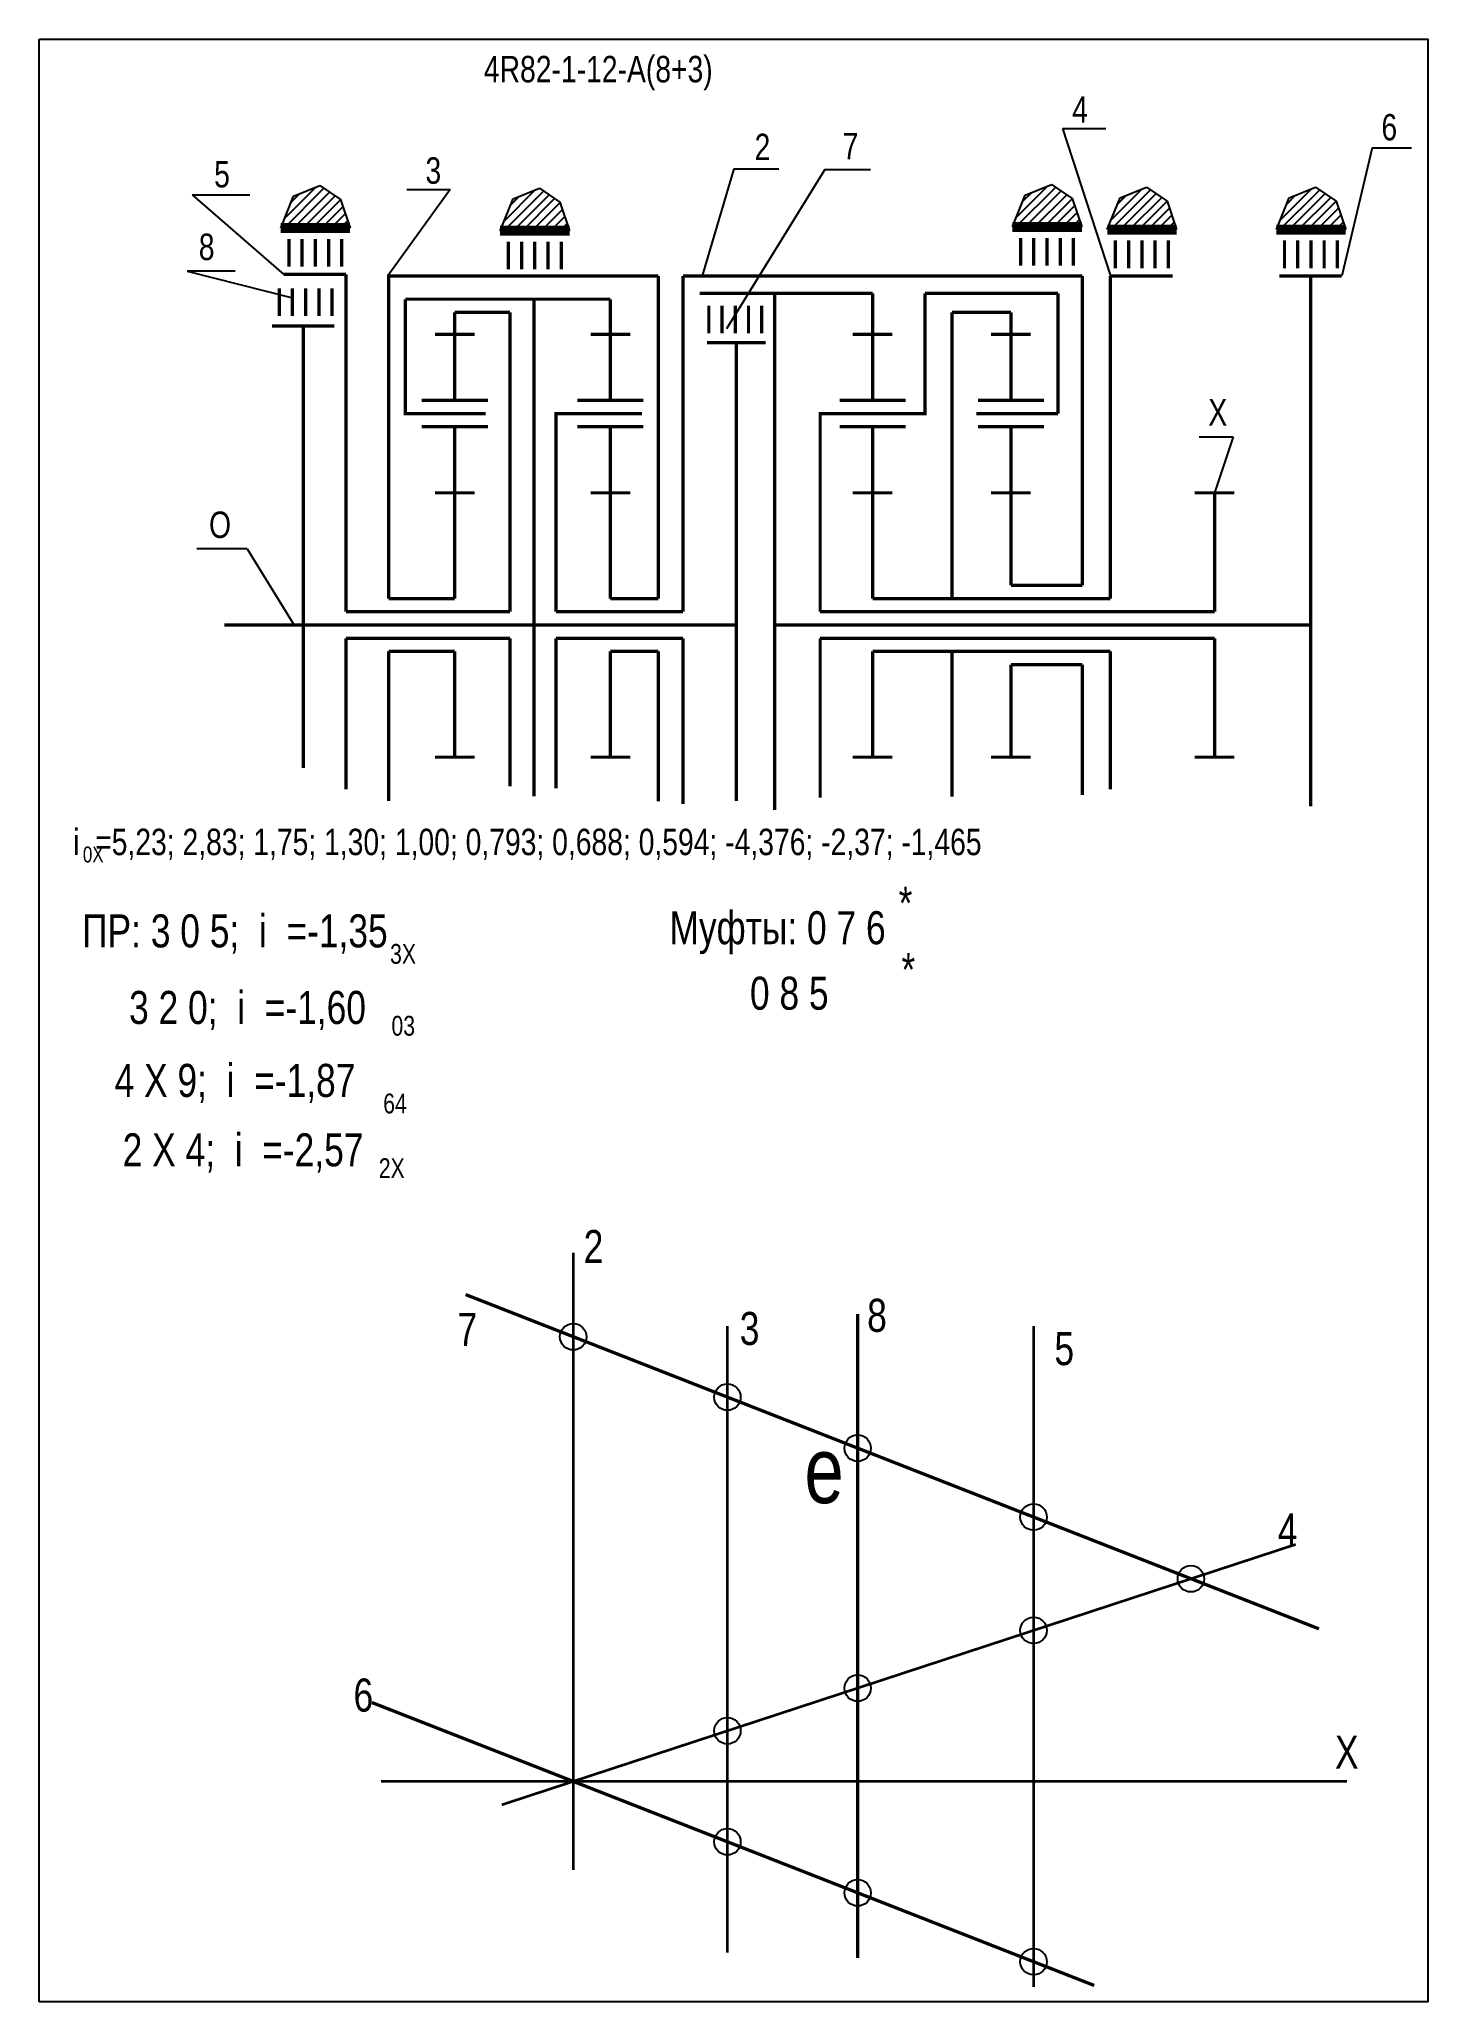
# Model space of a CAD drawing. Extents: x -361 to -151, y 153 to 450.
import ezdxf

# ---------------------------------------------------------------- set-up
doc = ezdxf.new("R2010")
doc.units = 0
doc.header["$LTSCALE"] = 15
doc.layers.get('0').update_dxf_attribs({"linetype": 'CONTINUOUS'})
doc.layers.add('DIM', color=92, linetype='CONTINUOUS')
doc.layers.add('MAIN', color=5, linetype='CONTINUOUS')
doc.styles.add('AMK', font='amk.shx', dxfattribs={"width": 0.8})

msp = doc.modelspace()

# ---------------------------------------------------------------- hatches: boundary and pattern name
at = {"layer": 'DIM'}
h = msp.add_hatch(dxfattribs=at)
h.set_pattern_fill('_USER', color=0, angle=45, style=0, pattern_type=0)
h.set_pattern_definition([(45, (-72.7224, -4.4039), (-0.7071068, 0.7071068), [])])
h.paths.add_polyline_path([(-323.02, 426.11), (-324.96, 421.29), (-314.47, 421.29), (-315.91, 425.62), (-319.03, 427.73)])
h = msp.add_hatch(dxfattribs=at)
h.set_pattern_fill('_USER', color=0, angle=45, style=0, pattern_type=0)
h.set_pattern_definition([(45, (37.9495, -4.2431), (-0.7071068, 0.7071068), [])])
h.paths.add_polyline_path([(-212.35, 426.28), (-214.29, 421.46), (-203.79, 421.46), (-205.24, 425.78), (-208.36, 427.89)])
h = msp.add_hatch(dxfattribs=at)
h.set_pattern_fill('_USER', color=0, angle=45, style=0, pattern_type=0)
h.set_pattern_definition([(45, (-39.5274, -4.8189), (-0.7071068, 0.7071068), [])])
h.paths.add_polyline_path([(-289.82, 425.7), (-291.77, 420.88), (-281.27, 420.88), (-282.72, 425.2), (-285.84, 427.32)])
h = msp.add_hatch(dxfattribs=at)
h.set_pattern_fill('_USER', color=0, angle=45, style=0, pattern_type=0)
h.set_pattern_definition([(45, (52.2949, -4.638), (-0.7071068, 0.7071068), [])])
h.paths.add_polyline_path([(-198, 425.88), (-199.94, 421.06), (-189.45, 421.06), (-190.9, 425.38), (-194.01, 427.5)])
h = msp.add_hatch(dxfattribs=at)
h.set_pattern_fill('_USER', color=0, angle=45, style=0, pattern_type=0)
h.set_pattern_definition([(45, (77.8716, -4.638), (-0.7071068, 0.7071068), [])])
h.paths.add_polyline_path([(-172.42, 425.88), (-174.37, 421.06), (-163.87, 421.06), (-165.32, 425.38), (-168.44, 427.5)])

# ---------------------------------------------------------------- linework, layer by layer
at = {"const_width": 0.4}
for points in [[(-280.72, 266.24), (-280.72, 172.82)], [(-257.4, 255.14), (-257.4, 160.27)], [(-211.1, 255.14), (-211.1, 155.11)], [(-291.52, 182.67), (-171.44, 222.08)]]:
    msp.add_lwpolyline(points, dxfattribs=at)
at = {"layer": 'DIM', "color": 0}
for p, q in [((-206.74, 436.35), (-200.18, 436.35)), ((-206.74, 436.35), (-199.48, 414.04)), ((-159.86, 433.45), (-164.49, 414.04)), ((-159.86, 433.45), (-153.95, 433.45)), ((-323.02, 426.11), (-319.03, 427.73)), ((-319.03, 427.73), (-315.91, 425.62)), ((-256.44, 430.28), (-261.2, 414.04)), ((-242.65, 430.13), (-257.55, 406.03)), ((-256.44, 430.28), (-249.6, 430.28)), ((-242.65, 430.13), (-235.78, 430.13)), ((-212.35, 426.28), (-208.36, 427.89)), ((-208.36, 427.89), (-205.24, 425.78)), ((-338.36, 426.33), (-329.64, 426.33)), ((-338.36, 426.33), (-324.5, 414.28)), ((-324.96, 421.29), (-323.02, 426.11)), ((-315.91, 425.62), (-314.47, 421.29)), ((-299.34, 427.15), (-308.63, 414.28)), ((-305.91, 427.15), (-299.34, 427.15)), ((-291.77, 420.88), (-289.82, 425.7)), ((-289.82, 425.7), (-285.84, 427.32)), ((-285.84, 427.32), (-282.72, 425.2)), ((-282.72, 425.2), (-281.27, 420.88)), ((-214.29, 421.46), (-212.35, 426.28)), ((-205.24, 425.78), (-203.79, 421.46)), ((-199.94, 421.06), (-198, 425.88)), ((-198, 425.88), (-194.01, 427.5)), ((-194.01, 427.5), (-190.9, 425.38)), ((-190.9, 425.38), (-189.45, 421.06)), ((-174.37, 421.06), (-172.42, 425.88)), ((-172.42, 425.88), (-168.44, 427.5)), ((-168.44, 427.5), (-165.32, 425.38)), ((-165.32, 425.38), (-163.87, 421.06)), ((-323.71, 421.11), (-316.8, 421.11)), ((-290.51, 420.69), (-283.6, 420.69)), ((-198.69, 420.87), (-191.78, 420.87)), ((-173.12, 420.87), (-166.2, 420.87)), ((-331.87, 414.76), (-339.13, 414.76)), ((-339.13, 414.76), (-323.19, 410.73)), ((-186.05, 389.68), (-180.91, 389.68)), ((-180.91, 389.68), (-183.72, 381.22)), ((-330.05, 372.77), (-337.66, 372.77)), ((-330.05, 372.77), (-322.92, 361.22))]:
    msp.add_line(p, q, dxfattribs=at)
for points, const_width in [([(-315.08, 414.28), (-315.08, 363.22)], 0.5), ([(-308.63, 414.28), (-308.63, 365.22)], 0.5), ([(-308.63, 414.04), (-267.83, 414.04)], 0.5), ([(-267.83, 414.04), (-273.17, 414.04)], 0.5), ([(-267.83, 414.04), (-267.83, 365.22)], 0.5), ([(-264.12, 414.04), (-264.12, 363.22)], 0.5), ([(-203.7, 414.04), (-264.12, 414.04)], 0.5), ([(-203.7, 414.04), (-203.7, 367.22)], 0.5), ([(-199.48, 365.22), (-199.48, 414.04)], 0.5), ([(-169.2, 414.04), (-169.2, 361.22)], 0.5), ([(-304.04, 393.22), (-306.09, 393.22), (-306.09, 410.53)], 0.5), ([(-306.09, 410.53), (-275.09, 410.53)], 0.5), ([(-286.66, 410.53), (-286.66, 335.31)], 0.5), ([(-235.44, 411.41), (-261.61, 411.41)], 0.5), ([(-250.27, 411.41), (-250.27, 333.21)], 0.5), ([(-235.44, 405.22), (-235.44, 411.41)], 0.5), ([(-229.66, 393.22), (-227.53, 393.22), (-227.53, 411.41)], 0.5), ([(-207.39, 411.41), (-227.53, 411.41)], 0.5), ([(-207.39, 393.22), (-207.39, 411.41)], 0.5), ([(-290.28, 408.53), (-298.63, 408.53)], 0.5), ([(-290.28, 393.22), (-290.28, 408.53)], 0.5), ([(-223.45, 408.53), (-214.51, 408.53)], 0.5), ([(-223.45, 393.22), (-223.45, 408.53)], 0.5), ([(-326.26, 406.49), (-316.87, 406.49)], 0.5), ([(-321.56, 406.49), (-321.56, 339.6)], 0.5), ([(-256.04, 403.96), (-256.04, 334.58)], 0.5), ([(-302.87, 393.22), (-304.04, 393.22)], 0.5), ([(-290.28, 393.22), (-290.28, 363.22)], 0.5), ([(-279.39, 393.22), (-283.32, 393.22), (-283.32, 363.22)], 0.5), ([(-240.38, 393.22), (-243.37, 393.22), (-243.37, 363.22)], 0.5), ([(-223.45, 393.22), (-223.45, 365.22)], 0.5), ([(-209.59, 393.22), (-207.39, 393.22)], 0.5), ([(-308.63, 365.22), (-298.63, 365.22)], 0.5), ([(-275.09, 365.22), (-267.83, 365.22)], 0.5), ([(-235.44, 365.22), (-199.48, 365.22)], 0.5), ([(-223.05, 365.22), (-214.51, 365.22)], 0.5), ([(-214.51, 367.22), (-203.7, 367.22)], 0.5), ([(-315.08, 363.22), (-290.28, 363.22)], 0.5), ([(-283.32, 363.22), (-264.12, 363.22)], 0.5), ([(-183.72, 363.22), (-243.37, 363.22)], 0.5), ([(-333.49, 361.22), (-256.04, 361.22)], 0.5), ([(-315.08, 359.22), (-290.28, 359.22)], 0.5), ([(-315.08, 359.22), (-315.08, 336.37)], 0.5), ([(-290.28, 359.22), (-290.28, 336.81)], 0.5), ([(-283.32, 359.22), (-264.12, 359.22)], 0.5), ([(-283.32, 359.22), (-283.32, 336.49)], 0.5), ([(-264.12, 359.22), (-264.12, 334.13)], 0.5), ([(-250.27, 361.22), (-169.2, 361.22)], 0.5), ([(-183.72, 359.22), (-243.37, 359.22)], 0.5), ([(-243.37, 359.22), (-243.37, 335.09)], 0.5), ([(-225.79, 361.22), (-219.74, 361.22)], 0.5), ([(-169.2, 361.22), (-169.2, 333.78)], 0.5), ([(-308.63, 357.22), (-298.63, 357.22)], 0.5), ([(-308.63, 357.22), (-308.63, 334.58)], 0.5), ([(-275.09, 357.22), (-267.83, 357.22)], 0.5), ([(-267.83, 357.22), (-267.83, 334.54)], 0.5), ([(-235.44, 357.22), (-199.48, 357.22)], 0.5), ([(-223.45, 357.22), (-223.45, 335.24)], 0.5), ([(-223.05, 357.22), (-214.51, 357.22)], 0.5), ([(-199.48, 357.22), (-199.48, 336.33)], 0.5), ([(-214.51, 355.22), (-203.7, 355.22)], 0.5), ([(-203.7, 355.22), (-203.7, 335.48)], 0.5), ([(-167.93, 209.3), (-296.99, 259.89)], 0.5), ([(-237.7, 256.94), (-237.7, 159.48)], 0.5), ([(-201.92, 155.33), (-311.16, 198.15)], 0.5), ([(-309.78, 186.22), (-163.68, 186.22)], 0.4)]:
    msp.add_lwpolyline(points, dxfattribs=dict(at, const_width=const_width))
for centre in [(-280.72, 253.51), (-257.4, 244.37), (-237.7, 236.65), (-211.1, 226.22), (-187.29, 216.88), (-211.1, 209.07), (-237.7, 200.34), (-257.4, 193.87), (-257.4, 177.08), (-237.7, 169.36), (-211.1, 158.93)]:
    msp.add_circle(centre, 2, dxfattribs=at)
at = {"layer": 'MAIN'}
for points in [[(-361.48, 152.87), (-361.48, 449.87)], [(-361.48, 449.87), (-151.48, 449.87), (-151.48, 152.87), (-361.48, 152.87)]]:
    msp.add_lwpolyline(points, dxfattribs=at)
at = {"layer": 'MAIN', "color": 0}
for points, const_width in [([(-324.96, 421.29), (-314.47, 421.29)], 1.5), ([(-214.29, 421.46), (-203.79, 421.46)], 1.5), ([(-199.94, 421.06), (-189.45, 421.06)], 1.5), ([(-174.37, 421.06), (-163.87, 421.06)], 1.5), ([(-315.73, 419.64), (-315.73, 415.45)], 0.5), ([(-291.77, 420.88), (-281.27, 420.88)], 1.5), ([(-282.53, 419.23), (-282.53, 415.03)], 0.5), ([(-205.06, 419.81), (-205.06, 415.61)], 0.5), ([(-190.71, 419.41), (-190.71, 415.21)], 0.5), ([(-165.14, 419.41), (-165.14, 415.21)], 0.5), ([(-324.5, 414.28), (-315.08, 414.28)], 0.5), ([(-199.48, 414.04), (-190.07, 414.04)], 0.5), ([(-173.9, 414.04), (-164.49, 414.04)], 0.5), ([(-317.19, 412.19), (-317.19, 407.99)], 0.5), ([(-275.09, 405.22), (-275.09, 410.53)], 0.5), ([(-298.63, 405.22), (-298.63, 408.53)], 0.5), ([(-252.21, 409.54), (-252.21, 405.34)], 0.5), ([(-214.51, 395.22), (-214.51, 408.53)], 0.5), ([(-298.63, 405.22), (-301.63, 405.22)], 0.5), ([(-298.63, 395.22), (-298.63, 405.22)], 0.5), ([(-298.63, 405.22), (-295.63, 405.22)], 0.5), ([(-275.09, 405.22), (-278.09, 405.22)], 0.5), ([(-275.09, 395.22), (-275.09, 405.22)], 0.5), ([(-275.09, 405.22), (-272.09, 405.22)], 0.5), ([(-260.47, 403.96), (-251.62, 403.96)], 0.5), ([(-235.44, 405.22), (-238.44, 405.22)], 0.5), ([(-235.44, 395.22), (-235.44, 405.22)], 0.5), ([(-235.44, 405.22), (-232.44, 405.22)], 0.5), ([(-214.51, 405.22), (-217.51, 405.22)], 0.5), ([(-214.51, 405.22), (-211.51, 405.22)], 0.5), ([(-293.96, 393.22), (-302.87, 393.22)], 0.5), ([(-270.34, 393.22), (-279.39, 393.22)], 0.5), ([(-229.66, 393.22), (-240.38, 393.22)], 0.5), ([(-209.59, 393.22), (-219.76, 393.22)], 0.5), ([(-298.63, 391.22), (-303.63, 391.22)], 0.5), ([(-298.63, 381.22), (-298.63, 391.22), (-293.63, 391.22)], 0.5), ([(-275.09, 391.22), (-280.09, 391.22)], 0.5), ([(-275.09, 381.22), (-275.09, 391.22), (-270.09, 391.22)], 0.5), ([(-235.44, 391.22), (-240.44, 391.22)], 0.5), ([(-235.44, 381.22), (-235.44, 391.22), (-230.44, 391.22)], 0.5), ([(-214.51, 391.22), (-219.51, 391.22)], 0.5), ([(-214.51, 381.22), (-214.51, 391.22), (-209.51, 391.22)], 0.5), ([(-298.63, 381.22), (-301.63, 381.22)], 0.5), ([(-298.63, 365.22), (-298.63, 381.22)], 0.5), ([(-298.63, 381.22), (-295.63, 381.22)], 0.5), ([(-275.09, 381.22), (-278.09, 381.22)], 0.5), ([(-275.09, 365.22), (-275.09, 381.22)], 0.5), ([(-275.09, 381.22), (-272.09, 381.22)], 0.5), ([(-235.44, 381.22), (-238.44, 381.22)], 0.5), ([(-235.44, 365.22), (-235.44, 381.22)], 0.5), ([(-235.44, 381.22), (-232.44, 381.22)], 0.5), ([(-214.51, 381.22), (-217.51, 381.22)], 0.5), ([(-214.51, 367.22), (-214.51, 381.22)], 0.5), ([(-214.51, 381.22), (-211.51, 381.22)], 0.5), ([(-183.72, 381.22), (-186.72, 381.22)], 0.5), ([(-183.72, 363.22), (-183.72, 381.22)], 0.5), ([(-183.72, 381.22), (-180.72, 381.22)], 0.5), ([(-183.72, 359.22), (-183.72, 341.22)], 0.5), ([(-298.63, 357.22), (-298.63, 341.22)], 0.5), ([(-275.09, 357.22), (-275.09, 341.22)], 0.5), ([(-235.44, 357.22), (-235.44, 341.22)], 0.5), ([(-214.51, 355.22), (-214.51, 341.22)], 0.5), ([(-298.63, 341.22), (-301.63, 341.22)], 0.5), ([(-298.63, 341.22), (-295.63, 341.22)], 0.5), ([(-275.09, 341.22), (-278.09, 341.22)], 0.5), ([(-275.09, 341.22), (-272.09, 341.22)], 0.5), ([(-235.44, 341.22), (-238.44, 341.22)], 0.5), ([(-235.44, 341.22), (-232.44, 341.22)], 0.5), ([(-214.51, 341.22), (-217.51, 341.22)], 0.5), ([(-214.51, 341.22), (-211.51, 341.22)], 0.5), ([(-183.72, 341.22), (-186.72, 341.22)], 0.5), ([(-183.72, 341.22), (-180.72, 341.22)], 0.5)]:
    msp.add_lwpolyline(points, dxfattribs=dict(at, const_width=const_width))
for points in [[(-323.73, 419.64, 0.5, 0.5, 0), (-323.73, 415.45, 0.5, 0.5, 0)], [(-321.73, 419.64, 0.5, 0.5, 0), (-321.73, 415.45, 0.5, 0.5, 0)], [(-319.73, 419.64, 0.5, 0.5, 0), (-319.73, 415.45, 0.5, 0.5, 0)], [(-317.73, 419.64, 0.5, 0.5, 0), (-317.73, 415.45, 0.5, 0.5, 0)], [(-290.53, 419.23, 0.5, 0.5, 0), (-290.53, 415.03, 0.5, 0.5, 0)], [(-288.53, 419.23, 0.5, 0.5, 0), (-288.53, 415.03, 0.5, 0.5, 0)], [(-286.53, 419.23, 0.5, 0.5, 0), (-286.53, 415.03, 0.5, 0.5, 0)], [(-284.53, 419.23, 0.5, 0.5, 0), (-284.53, 415.03, 0.5, 0.5, 0)], [(-213.06, 419.81, 0.5, 0.5, 0), (-213.06, 415.61, 0.5, 0.5, 0)], [(-211.06, 419.81, 0.5, 0.5, 0), (-211.06, 415.61, 0.5, 0.5, 0)], [(-209.06, 419.81, 0.5, 0.5, 0), (-209.06, 415.61, 0.5, 0.5, 0)], [(-207.06, 419.81, 0.5, 0.5, 0), (-207.06, 415.61, 0.5, 0.5, 0)], [(-198.71, 419.41, 0.5, 0.5, 0), (-198.71, 415.21, 0.5, 0.5, 0)], [(-196.71, 419.41, 0.5, 0.5, 0), (-196.71, 415.21, 0.5, 0.5, 0)], [(-194.71, 419.41, 0.5, 0.5, 0), (-194.71, 415.21, 0.5, 0.5, 0)], [(-192.71, 419.41, 0.5, 0.5, 0), (-192.71, 415.21, 0.5, 0.5, 0)], [(-173.14, 419.41, 0.5, 0.5, 0), (-173.14, 415.21, 0.5, 0.5, 0)], [(-171.14, 419.41, 0.5, 0.5, 0), (-171.14, 415.21, 0.5, 0.5, 0)], [(-169.14, 419.41, 0.5, 0.5, 0), (-169.14, 415.21, 0.5, 0.5, 0)], [(-167.14, 419.41, 0.5, 0.5, 0), (-167.14, 415.21, 0.5, 0.5, 0)], [(-325.19, 412.19, 0.5, 0.5, 0), (-325.19, 407.99, 0.5, 0.5, 0)], [(-323.19, 412.19, 0.5, 0.5, 0), (-323.19, 407.99, 0.5, 0.5, 0)], [(-321.19, 412.19, 0.5, 0.5, 0), (-321.19, 407.99, 0.5, 0.5, 0)], [(-319.19, 412.19, 0.5, 0.5, 0), (-319.19, 407.99, 0.5, 0.5, 0)], [(-260.21, 409.54, 0.5, 0.5, 0), (-260.21, 405.34, 0.5, 0.5, 0)], [(-258.21, 409.54, 0.5, 0.5, 0), (-258.21, 405.34, 0.5, 0.5, 0)], [(-256.21, 409.54, 0.5, 0.5, 0), (-256.21, 405.34, 0.5, 0.5, 0)], [(-254.21, 409.54, 0.5, 0.5, 0), (-254.21, 405.34, 0.5, 0.5, 0)], [(-293.63, 395.22, 0.5, 0.5, 0), (-303.63, 395.22, 0.5, 0.5, 0)], [(-270.09, 395.22, 0.5, 0.5, 0), (-280.09, 395.22, 0.5, 0.5, 0)], [(-230.44, 395.22, 0.5, 0.5, 0), (-240.44, 395.22, 0.5, 0.5, 0)], [(-209.51, 395.22, 0.5, 0.5, 0), (-219.51, 395.22, 0.5, 0.5, 0)]]:
    msp.add_lwpolyline(points, format="xyseb", dxfattribs=at)

# ---------------------------------------------------------------- texts
at = {"layer": 'DIM', "color": 0, "style": 'AMK', "width": 0.8}
for s, height, p in [('4R82-1-12-A(8+3)', 4, (-294.23, 443.35)), ('4', 4, (-205.27, 437.23)), ('6', 4, (-158.48, 434.56)), ('2', 4, (-253.29, 431.57)), ('7', 4, (-239.97, 431.7)), ('5', 4, (-335.03, 427.44)), ('3', 4, (-303.07, 428)), ('8', 4, (-337.35, 416.45)), ('X', 4, (-184.66, 391.4)), ('O', 4, (-335.8, 374.39)), ('i  =5,23; 2,83; 1,75; 1,30; 1,00; 0,793; 0,688; 0,594; -4,376; -2,37; -1,465', 4, (-356.35, 326.39)), ('0X', 2.4, (-354.88, 325.29)), ('*', 5, (-231.5, 316.64)), ('Муфты: 0 7 6', 5, (-266.16, 312.91)), (' ПР: 3 0 5;  i  =-1,35', 5, (-356.48, 312.43)), ('3X', 3, (-308.42, 309.95)), ('*', 5, (-231.07, 306.57)), ('    3 2 0;  i  =-1,60', 5, (-353.84, 300.84)), ('       0 8 5', 5, (-264.39, 303)), ('03', 3, (-308.21, 299.07)), ('     4 X 9;  i  =-1,87', 5, (-357.52, 289.8)), ('64', 3, (-309.46, 287.31)), ('    2 X 4;  i  =-2,57', 5, (-354.81, 279.29)), ('2X', 3, (-310.13, 277.52)), ('2', 5, (-279.14, 264.66)), ('8', 5, (-236.26, 254.25)), ('7', 5, (-298.21, 252.12)), ('3', 5, (-255.53, 252.26)), ('5', 5, (-207.94, 249.21)), ('e', 10, (-245.75, 228.33)), ('4', 5, (-174.15, 221.76)), ('6', 5, (-313.95, 196.78)), ('X', 5, (-165.5, 188.14))]:
    msp.add_text(s, height=height, dxfattribs=at).set_placement(p)

doc.saveas('drawing.dxf')
